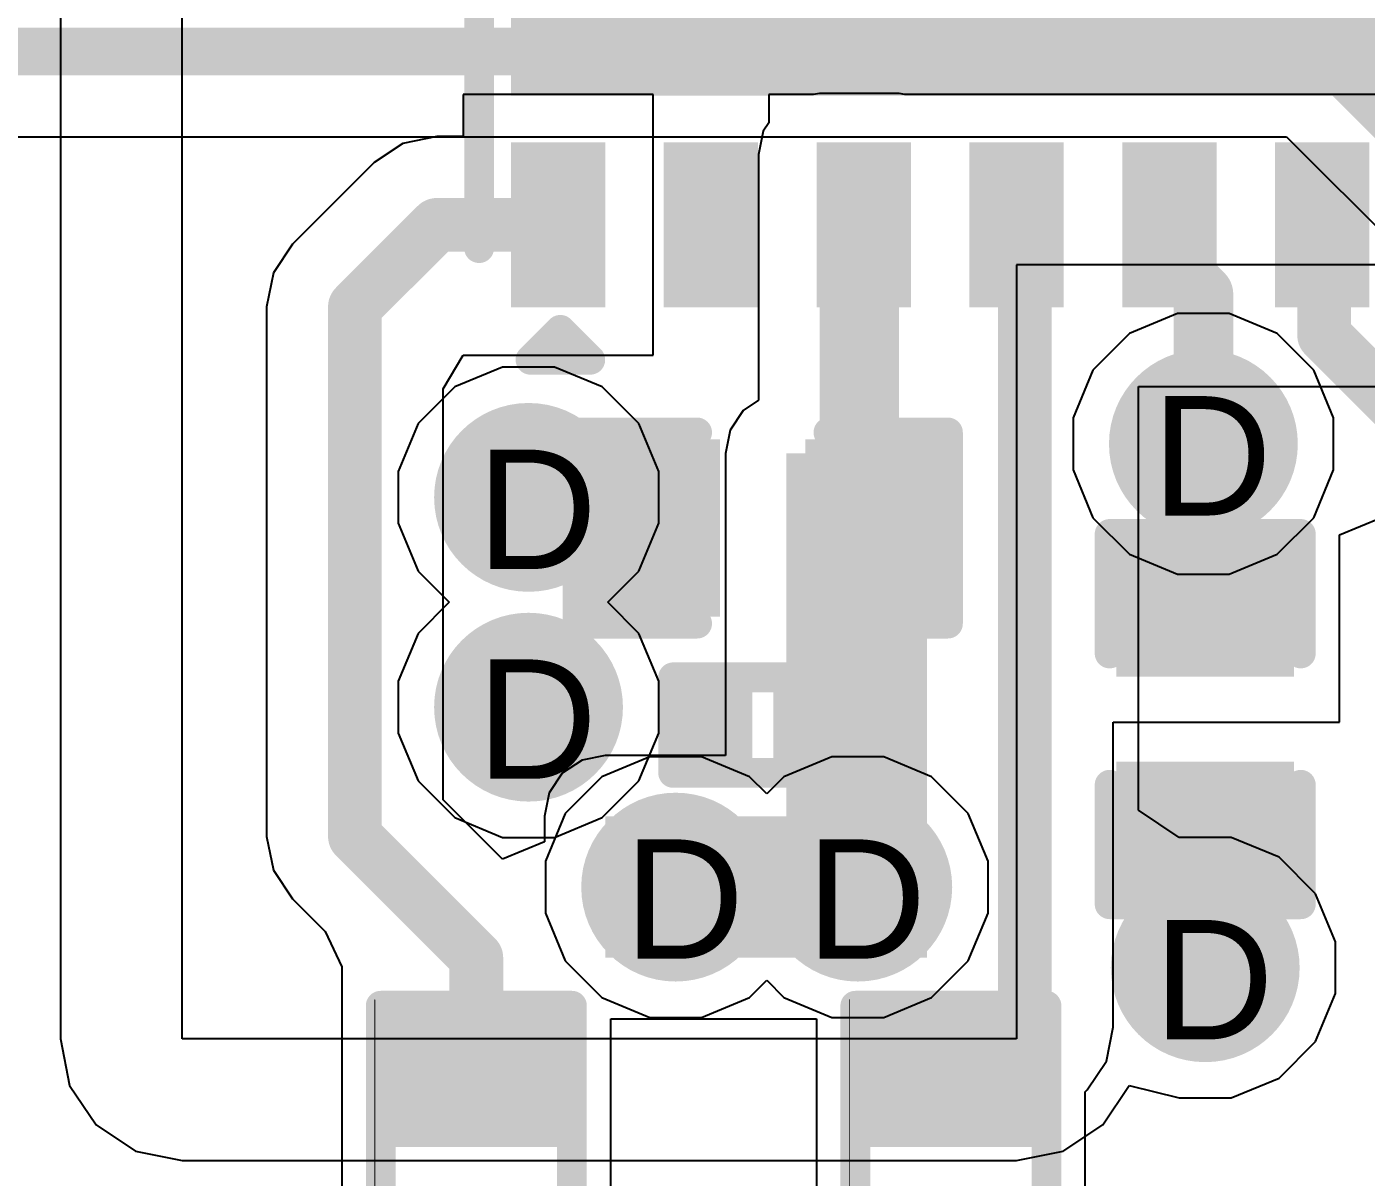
# Model space of a CAD drawing. Header units: inches. Extents: x 0 to 5032, y 0 to 5323.
# Drawn here: x 78.26 to 83.95, y 98.45 to 103.34 of the extents above; entities that cross this region are included whole.
import ezdxf

# ---------------------------------------------------------------- set-up
doc = ezdxf.new("R2010")
doc.units = ezdxf.units.IN
for name, color, linetype in [('Bottom Layer', 5, 'Continuous'), ('Bottom Solder', 6, 'Continuous'), ('Drill Drawing', 1, 'Continuous'), ('Layer 1', 16, 'Continuous'), ('Layer 2', 76, 'Continuous'), ('Top Layer', 1, 'Continuous'), ('Top Overlay', 2, 'Continuous'), ('Top Paste', 8, 'Continuous'), ('Top Solder', 216, 'Continuous'), ('Via Holes', 16, 'Continuous')]:
    doc.layers.add(name, color=color, linetype=linetype)
doc.styles.add('Arial', font='', dxfattribs={"height": 0.2})
doc.styles.get('Arial').set_extended_font_data('Arial')

# ---------------------------------------------------------------- blocks, each defined once
blk = doc.blocks.new('C___0402_141')
at = {"layer": 'Top Layer'}
for points in [[(-0.6985, -0.3175), (-0.6985, 0.3175), (-0.2412999999999999, 0.3175), (-0.2413, -0.3175)], [(0.2412999999999999, -0.3175), (0.2413, 0.3175), (0.6985, 0.3175), (0.6985, -0.3175)]]:
    blk.add_hatch(color=1, dxfattribs=at).paths.add_polyline_path(points)
at = {"layer": 'Top Paste'}
for points in [[(-0.6985, -0.3175), (-0.6985, 0.3175), (-0.2412999999999999, 0.3175), (-0.2413, -0.3175)], [(0.2412999999999999, -0.3175), (0.2413, 0.3175), (0.6985, 0.3175), (0.6985, -0.3175)]]:
    blk.add_hatch(color=8, dxfattribs=at).paths.add_polyline_path(points)
at = {"layer": 'Top Solder'}
for points in [[(-0.7584998799999999, -0.37749988), (-0.7584998799999999, 0.37749988), (-0.18130012, 0.37749988), (-0.18130012, -0.37749988)], [(0.18130012, -0.37749988), (0.18130012, 0.37749988), (0.7584998799999999, 0.37749988), (0.7584998799999999, -0.37749988)]]:
    blk.add_hatch(color=216, dxfattribs=at).paths.add_polyline_path(points)
at = {"layer": 'Top Overlay'}
for points in [[(-0.7874, 0.4064, 0.127, 0.127, 0), (-0.7874, -0.4064, 0.127, 0.127, 0)], [(-0.2794, 0.4064, 0.127, 0.127, 0), (-0.7874, 0.4064, 0.127, 0.127, 0)], [(0.7874, 0.4064, 0.127, 0.127, 0), (0.2794, 0.4064, 0.127, 0.127, 0)], [(0.7874, 0.4064, 0.127, 0.127, 0), (0.7874, -0.4064, 0.127, 0.127, 0)], [(-0.2794, -0.4064, 0.127, 0.127, 0), (-0.7874, -0.4064, 0.127, 0.127, 0)], [(0.7874, -0.4064, 0.127, 0.127, 0), (0.2794, -0.4064, 0.127, 0.127, 0)]]:
    blk.add_lwpolyline(points, format="xyseb", dxfattribs=at)
for points in [[(-0.8191499999999999, 0.4064, 0.0635, 0.0635, 1), (-0.7556499999999999, 0.4064, 0.0635, 0.0635, 1)], [(-0.8191499999999999, 0.4064, 0.0635, 0.0635, 1), (-0.7556499999999999, 0.4064, 0.0635, 0.0635, 1)], [(-0.31115, 0.4064, 0.0635, 0.0635, 1), (-0.24765, 0.4064, 0.0635, 0.0635, 1)], [(0.24765, 0.4064, 0.0635, 0.0635, 1), (0.31115, 0.4064, 0.0635, 0.0635, 1)], [(0.7556499999999999, 0.4064, 0.0635, 0.0635, 1), (0.8191499999999999, 0.4064, 0.0635, 0.0635, 1)], [(0.7556499999999999, 0.4064, 0.0635, 0.0635, 1), (0.8191499999999999, 0.4064, 0.0635, 0.0635, 1)], [(-0.8191499999999999, -0.4064, 0.0635, 0.0635, 1), (-0.7556499999999999, -0.4064, 0.0635, 0.0635, 1)], [(-0.8191499999999999, -0.4064, 0.0635, 0.0635, 1), (-0.7556499999999999, -0.4064, 0.0635, 0.0635, 1)], [(-0.31115, -0.4064, 0.0635, 0.0635, 1), (-0.24765, -0.4064, 0.0635, 0.0635, 1)], [(0.24765, -0.4064, 0.0635, 0.0635, 1), (0.31115, -0.4064, 0.0635, 0.0635, 1)], [(0.7556499999999999, -0.4064, 0.0635, 0.0635, 1), (0.8191499999999999, -0.4064, 0.0635, 0.0635, 1)], [(0.7556499999999999, -0.4064, 0.0635, 0.0635, 1), (0.8191499999999999, -0.4064, 0.0635, 0.0635, 1)]]:
    blk.add_lwpolyline(points, format="xyseb", close=True, dxfattribs=at)
blk = doc.blocks.new('C___0402_144')
at = {"layer": 'Top Layer'}
for points in [[(-0.6985, -0.3175), (-0.6985, 0.3175), (-0.2412999999999999, 0.3175), (-0.2413, -0.3175)], [(0.2412999999999999, -0.3175), (0.2413, 0.3175), (0.6985, 0.3175), (0.6985, -0.3175)]]:
    blk.add_hatch(color=1, dxfattribs=at).paths.add_polyline_path(points)
at = {"layer": 'Top Paste'}
for points in [[(-0.6985, -0.3175), (-0.6985, 0.3175), (-0.2412999999999999, 0.3175), (-0.2413, -0.3175)], [(0.2412999999999999, -0.3175), (0.2413, 0.3175), (0.6985, 0.3175), (0.6985, -0.3175)]]:
    blk.add_hatch(color=8, dxfattribs=at).paths.add_polyline_path(points)
at = {"layer": 'Top Solder'}
for points in [[(-0.7584998799999999, -0.37749988), (-0.7584998799999999, 0.37749988), (-0.18130012, 0.37749988), (-0.18130012, -0.37749988)], [(0.18130012, -0.37749988), (0.18130012, 0.37749988), (0.7584998799999999, 0.37749988), (0.7584998799999999, -0.37749988)]]:
    blk.add_hatch(color=216, dxfattribs=at).paths.add_polyline_path(points)
at = {"layer": 'Top Overlay'}
for points in [[(-0.7874, 0.4064, 0.127, 0.127, 0), (-0.7874, -0.4064, 0.127, 0.127, 0)], [(-0.7874, 0.4064, 0.127, 0.127, 0), (-0.2794, 0.4064, 0.127, 0.127, 0)], [(0.2794, 0.4064, 0.127, 0.127, 0), (0.7874, 0.4064, 0.127, 0.127, 0)], [(0.7874, 0.4064, 0.127, 0.127, 0), (0.7874, -0.4064, 0.127, 0.127, 0)], [(-0.7874, -0.4064, 0.127, 0.127, 0), (-0.2794, -0.4064, 0.127, 0.127, 0)], [(0.2794, -0.4064, 0.127, 0.127, 0), (0.7874, -0.4064, 0.127, 0.127, 0)]]:
    blk.add_lwpolyline(points, format="xyseb", dxfattribs=at)
for points in [[(-0.8191499999999999, 0.4064, 0.0635, 0.0635, 1), (-0.7556499999999999, 0.4064, 0.0635, 0.0635, 1)], [(-0.8191499999999999, 0.4064, 0.0635, 0.0635, 1), (-0.7556499999999999, 0.4064, 0.0635, 0.0635, 1)], [(-0.31115, 0.4064, 0.0635, 0.0635, 1), (-0.24765, 0.4064, 0.0635, 0.0635, 1)], [(0.24765, 0.4064, 0.0635, 0.0635, 1), (0.31115, 0.4064, 0.0635, 0.0635, 1)], [(0.7556499999999999, 0.4064, 0.0635, 0.0635, 1), (0.8191499999999999, 0.4064, 0.0635, 0.0635, 1)], [(0.7556499999999999, 0.4064, 0.0635, 0.0635, 1), (0.8191499999999999, 0.4064, 0.0635, 0.0635, 1)], [(-0.8191499999999999, -0.4064, 0.0635, 0.0635, 1), (-0.7556499999999999, -0.4064, 0.0635, 0.0635, 1)], [(-0.8191499999999999, -0.4064, 0.0635, 0.0635, 1), (-0.7556499999999999, -0.4064, 0.0635, 0.0635, 1)], [(-0.31115, -0.4064, 0.0635, 0.0635, 1), (-0.24765, -0.4064, 0.0635, 0.0635, 1)], [(0.24765, -0.4064, 0.0635, 0.0635, 1), (0.31115, -0.4064, 0.0635, 0.0635, 1)], [(0.7556499999999999, -0.4064, 0.0635, 0.0635, 1), (0.8191499999999999, -0.4064, 0.0635, 0.0635, 1)], [(0.7556499999999999, -0.4064, 0.0635, 0.0635, 1), (0.8191499999999999, -0.4064, 0.0635, 0.0635, 1)]]:
    blk.add_lwpolyline(points, format="xyseb", close=True, dxfattribs=at)
blk = doc.blocks.new('DSN0603_2_147')
at = {"layer": 'Top Layer'}
for points in [[(-0.2999994, 0.11999976), (-0.0999998, 0.11999976), (-0.0999998, -0.11999976), (-0.2999994, -0.11999976)], [(0.0999998, 0.11999976), (0.2999994, 0.11999976), (0.2999994, -0.11999976), (0.0999998, -0.11999976)]]:
    blk.add_hatch(color=1, dxfattribs=at).paths.add_polyline_path(points)
at = {"layer": 'Top Paste'}
for points in [[(-0.2999994, 0.11999976), (-0.0999998, 0.11999976), (-0.0999998, -0.11999976), (-0.2999994, -0.11999976)], [(0.0999998, 0.11999976), (0.2999994, 0.11999976), (0.2999994, -0.11999976), (0.0999998, -0.11999976)]]:
    blk.add_hatch(color=8, dxfattribs=at).paths.add_polyline_path(points)
at = {"layer": 'Top Solder'}
for points in [[(-0.35500056, 0.17500092), (-0.04499863999999999, 0.17500092), (-0.04499863999999999, -0.17500092), (-0.35500056, -0.17500092)], [(0.04499863999999999, 0.17500092), (0.35500056, 0.17500092), (0.35500056, -0.17500092), (0.04499863999999999, -0.17500092)]]:
    blk.add_hatch(color=216, dxfattribs=at).paths.add_polyline_path(points)
at = {"layer": 'Top Overlay'}
for points in [[(0.3809999999999999, 0.2032, 0.127, 0.127, 0), (-0.3809999999999999, 0.2032, 0.127, 0.127, 0)], [(-0.3809999999999999, 0.2032, 0.127, 0.127, 0), (-0.3809999999999999, -0.2032, 0.127, 0.127, 0)], [(0.3809999999999999, 0.2032, 0.127, 0.127, 0), (0.3809999999999999, -0.2032, 0.127, 0.127, 0)], [(0.3809999999999999, -0.2032, 0.127, 0.127, 0), (-0.3809999999999999, -0.2032, 0.127, 0.127, 0)]]:
    blk.add_lwpolyline(points, format="xyseb", dxfattribs=at)
for points in [[(-0.41275, 0.2032, 0.0635, 0.0635, 1), (-0.34925, 0.2032, 0.0635, 0.0635, 1)], [(-0.41275, 0.2032, 0.0635, 0.0635, 1), (-0.34925, 0.2032, 0.0635, 0.0635, 1)], [(0.34925, 0.2032, 0.0635, 0.0635, 1), (0.41275, 0.2032, 0.0635, 0.0635, 1)], [(0.34925, 0.2032, 0.0635, 0.0635, 1), (0.41275, 0.2032, 0.0635, 0.0635, 1)], [(-0.41275, -0.2032, 0.0635, 0.0635, 1), (-0.34925, -0.2032, 0.0635, 0.0635, 1)], [(-0.41275, -0.2032, 0.0635, 0.0635, 1), (-0.34925, -0.2032, 0.0635, 0.0635, 1)], [(0.34925, -0.2032, 0.0635, 0.0635, 1), (0.41275, -0.2032, 0.0635, 0.0635, 1)], [(0.34925, -0.2032, 0.0635, 0.0635, 1), (0.41275, -0.2032, 0.0635, 0.0635, 1)]]:
    blk.add_lwpolyline(points, format="xyseb", close=True, dxfattribs=at)
blk = doc.blocks.new('R___0402_163')
at = {"layer": 'Top Layer'}
for points in [[(-0.6985, -0.3175), (-0.6985, 0.3174999999999999), (-0.2413000000000001, 0.3175), (-0.2412999999999999, -0.3174999999999999)], [(0.2413000000000001, -0.3175), (0.2412999999999999, 0.3174999999999999), (0.6985, 0.3175), (0.6985, -0.3174999999999999)]]:
    blk.add_hatch(color=1, dxfattribs=at).paths.add_polyline_path(points)
at = {"layer": 'Top Paste'}
for points in [[(-0.6985, -0.3175), (-0.6985, 0.3174999999999999), (-0.2413000000000001, 0.3175), (-0.2412999999999999, -0.3174999999999999)], [(0.2413000000000001, -0.3175), (0.2412999999999999, 0.3174999999999999), (0.6985, 0.3175), (0.6985, -0.3174999999999999)]]:
    blk.add_hatch(color=8, dxfattribs=at).paths.add_polyline_path(points)
at = {"layer": 'Top Solder'}
for points in [[(-0.75350116, -0.3725011600000001), (-0.75350116, 0.3725011599999999), (-0.18629884, 0.3725011600000001), (-0.1862988399999999, -0.3725011599999999)], [(0.18629884, -0.3725011600000001), (0.1862988399999999, 0.3725011599999999), (0.75350116, 0.3725011600000001), (0.75350116, -0.3725011599999999)]]:
    blk.add_hatch(color=216, dxfattribs=at).paths.add_polyline_path(points)
at = {"layer": 'Top Overlay'}
for points in [[(0.7874, 0.4064, 0.127, 0.127, 0), (-0.7874, 0.4064, 0.127, 0.127, 0)], [(-0.7874, -0.4064, 0.127, 0.127, 0), (-0.7874, 0.4064, 0.127, 0.127, 0)], [(0.7874, -0.4064, 0.127, 0.127, 0), (0.7874, 0.4064, 0.127, 0.127, 0)], [(0.7874, -0.4064, 0.127, 0.127, 0), (-0.7874, -0.4064, 0.127, 0.127, 0)], [(0.8128, -0.4318, 0.0032258, 0.0032258, 0), (-0.8128, -0.4318, 0.0032258, 0.0032258, 0)]]:
    blk.add_lwpolyline(points, format="xyseb", dxfattribs=at)
for points in [[(-0.8191499999999999, 0.4064, 0.0635, 0.0635, 1), (-0.7556499999999999, 0.4064, 0.0635, 0.0635, 1)], [(-0.8191499999999999, 0.4064, 0.0635, 0.0635, 1), (-0.7556499999999999, 0.4064, 0.0635, 0.0635, 1)], [(0.7556499999999999, 0.4064, 0.0635, 0.0635, 1), (0.8191499999999999, 0.4064, 0.0635, 0.0635, 1)], [(0.7556499999999999, 0.4064, 0.0635, 0.0635, 1), (0.8191499999999999, 0.4064, 0.0635, 0.0635, 1)], [(-0.8191499999999999, -0.4064, 0.0635, 0.0635, 1), (-0.7556499999999999, -0.4064, 0.0635, 0.0635, 1)], [(-0.8191499999999999, -0.4064, 0.0635, 0.0635, 1), (-0.7556499999999999, -0.4064, 0.0635, 0.0635, 1)], [(0.7556499999999999, -0.4064, 0.0635, 0.0635, 1), (0.8191499999999999, -0.4064, 0.0635, 0.0635, 1)], [(0.7556499999999999, -0.4064, 0.0635, 0.0635, 1), (0.8191499999999999, -0.4064, 0.0635, 0.0635, 1)], [(-0.81360518, -0.4318, 0.0016129, 0.0016129, 1), (-0.8119948199999999, -0.4318, 0.0016129, 0.0016129, 1)], [(0.8119948199999999, -0.4318, 0.0016129, 0.0016129, 1), (0.81360518, -0.4318, 0.0016129, 0.0016129, 1)]]:
    blk.add_lwpolyline(points, format="xyseb", close=True, dxfattribs=at)
blk = doc.blocks.new('R___0402_164')
at = {"layer": 'Top Layer'}
for points in [[(-0.6985, -0.3175), (-0.6985, 0.3174999999999999), (-0.2413000000000001, 0.3175), (-0.2412999999999999, -0.3174999999999999)], [(0.2413000000000001, -0.3175), (0.2412999999999999, 0.3174999999999999), (0.6985, 0.3175), (0.6985, -0.3174999999999999)]]:
    blk.add_hatch(color=1, dxfattribs=at).paths.add_polyline_path(points)
at = {"layer": 'Top Paste'}
for points in [[(-0.6985, -0.3175), (-0.6985, 0.3174999999999999), (-0.2413000000000001, 0.3175), (-0.2412999999999999, -0.3174999999999999)], [(0.2413000000000001, -0.3175), (0.2412999999999999, 0.3174999999999999), (0.6985, 0.3175), (0.6985, -0.3174999999999999)]]:
    blk.add_hatch(color=8, dxfattribs=at).paths.add_polyline_path(points)
at = {"layer": 'Top Solder'}
for points in [[(-0.75350116, -0.3725011600000001), (-0.75350116, 0.3725011599999999), (-0.18629884, 0.3725011600000001), (-0.1862988399999999, -0.3725011599999999)], [(0.18629884, -0.3725011600000001), (0.1862988399999999, 0.3725011599999999), (0.75350116, 0.3725011600000001), (0.75350116, -0.3725011599999999)]]:
    blk.add_hatch(color=216, dxfattribs=at).paths.add_polyline_path(points)
at = {"layer": 'Top Overlay'}
for points in [[(0.7874, 0.4064, 0.127, 0.127, 0), (-0.7874, 0.4064, 0.127, 0.127, 0)], [(-0.7874, -0.4064, 0.127, 0.127, 0), (-0.7874, 0.4064, 0.127, 0.127, 0)], [(0.7874, -0.4064, 0.127, 0.127, 0), (0.7874, 0.4064, 0.127, 0.127, 0)], [(0.7874, -0.4064, 0.127, 0.127, 0), (-0.7874, -0.4064, 0.127, 0.127, 0)], [(0.8128, -0.4318, 0.0032258, 0.0032258, 0), (-0.8128, -0.4318, 0.0032258, 0.0032258, 0)]]:
    blk.add_lwpolyline(points, format="xyseb", dxfattribs=at)
for points in [[(-0.8191499999999999, 0.4064, 0.0635, 0.0635, 1), (-0.7556499999999999, 0.4064, 0.0635, 0.0635, 1)], [(-0.8191499999999999, 0.4064, 0.0635, 0.0635, 1), (-0.7556499999999999, 0.4064, 0.0635, 0.0635, 1)], [(0.7556499999999999, 0.4064, 0.0635, 0.0635, 1), (0.8191499999999999, 0.4064, 0.0635, 0.0635, 1)], [(0.7556499999999999, 0.4064, 0.0635, 0.0635, 1), (0.8191499999999999, 0.4064, 0.0635, 0.0635, 1)], [(-0.8191499999999999, -0.4064, 0.0635, 0.0635, 1), (-0.7556499999999999, -0.4064, 0.0635, 0.0635, 1)], [(-0.8191499999999999, -0.4064, 0.0635, 0.0635, 1), (-0.7556499999999999, -0.4064, 0.0635, 0.0635, 1)], [(0.7556499999999999, -0.4064, 0.0635, 0.0635, 1), (0.8191499999999999, -0.4064, 0.0635, 0.0635, 1)], [(0.7556499999999999, -0.4064, 0.0635, 0.0635, 1), (0.8191499999999999, -0.4064, 0.0635, 0.0635, 1)], [(-0.81360518, -0.4318, 0.0016129, 0.0016129, 1), (-0.8119948199999999, -0.4318, 0.0016129, 0.0016129, 1)], [(0.8119948199999999, -0.4318, 0.0016129, 0.0016129, 1), (0.81360518, -0.4318, 0.0016129, 0.0016129, 1)]]:
    blk.add_lwpolyline(points, format="xyseb", close=True, dxfattribs=at)
blk = doc.blocks.new('VSON_14_3_4_5__174')
at = {"layer": 'Top Layer'}
for points in [[(-1.10000034, 2.1000085), (-1.10000034, 1.8000091), (-1.69999914, 1.8000091), (-1.69999914, 2.1000085)], [(0.7999983999999999, 2.0999958), (0.7999984, -2.0999958), (-0.7999983999999999, -2.0999958), (-0.7999984, 2.0999958)], [(1.69999914, 2.1000085), (1.69999914, 1.8000091), (1.10000034, 1.8000091), (1.10000034, 2.1000085)], [(-1.10000034, 1.4499971), (-1.10000034, 1.1499977), (-1.69999914, 1.1499977), (-1.69999914, 1.4499971)], [(1.69999914, 1.4499971), (1.69999914, 1.1499977), (1.10000034, 1.1499977), (1.10000034, 1.4499971)], [(-1.10000034, 0.8000110999999999), (-1.10000034, 0.5000117000000001), (-1.69999914, 0.5000117000000001), (-1.69999914, 0.8000110999999999)], [(1.69999914, 0.8000110999999999), (1.69999914, 0.5000117000000001), (1.10000034, 0.5000117000000001), (1.10000034, 0.8000110999999999)], [(-1.10000034, 0.1499997), (-1.10000034, -0.1499997), (-1.69999914, -0.1499997), (-1.69999914, 0.1499997)], [(1.69999914, 0.1499997), (1.69999914, -0.1499997), (1.10000034, -0.1499997), (1.10000034, 0.1499997)], [(-1.10000034, -0.5000117000000001), (-1.10000034, -0.8000110999999999), (-1.69999914, -0.8000110999999999), (-1.69999914, -0.5000117000000001)], [(1.69999914, -0.5000117000000001), (1.69999914, -0.8000110999999999), (1.10000034, -0.8000110999999999), (1.10000034, -0.5000117000000001)], [(-1.10000034, -1.1499977), (-1.10000034, -1.4499971), (-1.69999914, -1.4499971), (-1.69999914, -1.1499977)], [(1.69999914, -1.1499977), (1.69999914, -1.4499971), (1.10000034, -1.4499971), (1.10000034, -1.1499977)], [(-1.10000034, -1.8000091), (-1.10000034, -2.1000085), (-1.69999914, -2.1000085), (-1.69999914, -1.8000091)], [(1.69999914, -1.8000091), (1.69999914, -2.1000085), (1.10000034, -2.1000085), (1.10000034, -1.8000091)]]:
    blk.add_hatch(color=1, dxfattribs=at).paths.add_polyline_path(points)
at = {"layer": 'Top Solder'}
for points in [[(-1.04920034, 2.1508085), (-1.04920034, 1.7492091), (-1.75079914, 1.7492091), (-1.75079914, 2.1508085)], [(0.8507983999999997, 2.1507958), (0.8507984000000001, -2.1507958), (-0.8507983999999997, -2.1507958), (-0.8507984000000001, 2.1507958)], [(1.75079914, 2.1508085), (1.75079914, 1.7492091), (1.04920034, 1.7492091), (1.04920034, 2.1508085)], [(-1.04920034, 1.5007971), (-1.04920034, 1.0991977), (-1.75079914, 1.0991977), (-1.75079914, 1.5007971)], [(1.75079914, 1.5007971), (1.75079914, 1.0991977), (1.04920034, 1.0991977), (1.04920034, 1.5007971)], [(-1.04920034, 0.8508110999999999), (-1.04920034, 0.4492117), (-1.75079914, 0.4492117), (-1.75079914, 0.8508110999999999)], [(1.75079914, 0.8508110999999999), (1.75079914, 0.4492117), (1.04920034, 0.4492117), (1.04920034, 0.8508110999999999)], [(-1.04920034, 0.2007997), (-1.04920034, -0.2007997), (-1.75079914, -0.2007997), (-1.75079914, 0.2007997)], [(1.75079914, 0.2007997), (1.75079914, -0.2007997), (1.04920034, -0.2007997), (1.04920034, 0.2007997)], [(-1.04920034, -0.4492117), (-1.04920034, -0.8508110999999999), (-1.75079914, -0.8508110999999999), (-1.75079914, -0.4492117)], [(1.75079914, -0.4492117), (1.75079914, -0.8508110999999999), (1.04920034, -0.8508110999999999), (1.04920034, -0.4492117)], [(-1.04920034, -1.0991977), (-1.04920034, -1.5007971), (-1.75079914, -1.5007971), (-1.75079914, -1.0991977)], [(1.75079914, -1.0991977), (1.75079914, -1.5007971), (1.04920034, -1.5007971), (1.04920034, -1.0991977)], [(-1.04920034, -1.7492091), (-1.04920034, -2.1508085), (-1.75079914, -2.1508085), (-1.75079914, -1.7492091)], [(1.75079914, -1.7492091), (1.75079914, -2.1508085), (1.04920034, -2.1508085), (1.04920034, -1.7492091)]]:
    blk.add_hatch(color=216, dxfattribs=at).paths.add_polyline_path(points)
at = {"layer": 'Top Overlay'}
for points in [[(-1.4986, 2.286, 0.127, 0.127, 0), (1.4732, 2.286, 0.127, 0.127, 0)], [(-1.97355968, 2.06727552, 0.127, 0.127, 0), (-1.97355968, 1.81327552, 0.127, 0.127, 0)], [(-1.97355968, 2.06727552, 0.127, 0.127, 0), (-1.84655968, 1.94027552, 0.127, 0.127, 0)], [(-1.84655968, 1.94027552, 0.127, 0.127, 0), (-1.97355968, 1.81327552, 0.127, 0.127, 0)], [(-1.4986, -2.286, 0.127, 0.127, 0), (1.4732, -2.286, 0.127, 0.127, 0)]]:
    blk.add_lwpolyline(points, format="xyseb", dxfattribs=at)
for points in [[(-1.53035, 2.286, 0.0635, 0.0635, 1), (-1.46685, 2.286, 0.0635, 0.0635, 1)], [(1.44145, 2.286, 0.0635, 0.0635, 1), (1.50495, 2.286, 0.0635, 0.0635, 1)], [(-2.00530968, 2.06727552, 0.0635, 0.0635, 1), (-1.94180968, 2.06727552, 0.0635, 0.0635, 1)], [(-2.00530968, 2.06727552, 0.0635, 0.0635, 1), (-1.94180968, 2.06727552, 0.0635, 0.0635, 1)], [(-1.87830968, 1.94027552, 0.0635, 0.0635, 1), (-1.81480968, 1.94027552, 0.0635, 0.0635, 1)], [(-1.87830968, 1.94027552, 0.0635, 0.0635, 1), (-1.81480968, 1.94027552, 0.0635, 0.0635, 1)], [(-2.00530968, 1.81327552, 0.0635, 0.0635, 1), (-1.94180968, 1.81327552, 0.0635, 0.0635, 1)], [(-2.00530968, 1.81327552, 0.0635, 0.0635, 1), (-1.94180968, 1.81327552, 0.0635, 0.0635, 1)], [(-1.53035, -2.286, 0.0635, 0.0635, 1), (-1.46685, -2.286, 0.0635, 0.0635, 1)], [(1.44145, -2.286, 0.0635, 0.0635, 1), (1.50495, -2.286, 0.0635, 0.0635, 1)]]:
    blk.add_lwpolyline(points, format="xyseb", close=True, dxfattribs=at)

msp = doc.modelspace()

# ---------------------------------------------------------------- hatches: boundary and pattern name
at = {"layer": 'Bottom Layer'}
h = msp.add_hatch(color=5, dxfattribs=at)
edge = h.paths.add_edge_path()
edge.add_arc((83.2615302, 101.5678817), 0.2999994, 0, 360)
h = msp.add_hatch(color=5, dxfattribs=at)
edge = h.paths.add_edge_path()
edge.add_arc((80.39115748, 101.34037898), 0.2999994, 0, 360)
h = msp.add_hatch(color=5, dxfattribs=at)
edge = h.paths.add_edge_path()
edge.add_arc((80.39115748, 100.4479957), 0.2999994, 0, 360)
h = msp.add_hatch(color=5, dxfattribs=at)
edge = h.paths.add_edge_path()
edge.add_arc((81.0168941, 99.6825921), 0.2999994, 0, 360)
h = msp.add_hatch(color=5, dxfattribs=at)
edge = h.paths.add_edge_path()
edge.add_arc((81.79147979999999, 99.6825921), 0.2999994, 0, 360)
h = msp.add_hatch(color=5, dxfattribs=at)
edge = h.paths.add_edge_path()
edge.add_arc((83.2693026, 99.3396921), 0.2999994, 0, 360)
at = {"layer": 'Bottom Solder'}
h = msp.add_hatch(color=6, dxfattribs=at)
edge = h.paths.add_edge_path()
edge.add_arc((83.2615302, 101.5678817), 0.4015993999999999, 0, 360)
h = msp.add_hatch(color=6, dxfattribs=at)
edge = h.paths.add_edge_path()
edge.add_arc((80.39115748, 101.34037898), 0.4015993999999999, 0, 360)
h = msp.add_hatch(color=6, dxfattribs=at)
edge = h.paths.add_edge_path()
edge.add_arc((80.39115748, 100.4479957), 0.4015993999999999, 0, 360)
h = msp.add_hatch(color=6, dxfattribs=at)
edge = h.paths.add_edge_path()
edge.add_arc((81.0168941, 99.6825921), 0.4015993999999999, 0, 360)
h = msp.add_hatch(color=6, dxfattribs=at)
edge = h.paths.add_edge_path()
edge.add_arc((81.79147979999999, 99.6825921), 0.4015993999999999, 0, 360)
h = msp.add_hatch(color=6, dxfattribs=at)
edge = h.paths.add_edge_path()
edge.add_arc((83.2693026, 99.3396921), 0.4015993999999999, 0, 360)
at = {"layer": 'Layer 1'}
h = msp.add_hatch(color=16, dxfattribs=at)
edge = h.paths.add_edge_path()
edge.add_arc((83.2615302, 101.5678817), 0.2999994, 0, 360)
h = msp.add_hatch(color=16, dxfattribs=at)
edge = h.paths.add_edge_path()
edge.add_arc((80.39115748, 101.34037898), 0.2999994, 0, 360)
h = msp.add_hatch(color=16, dxfattribs=at)
edge = h.paths.add_edge_path()
edge.add_arc((80.39115748, 100.4479957), 0.2999994, 0, 360)
h = msp.add_hatch(color=16, dxfattribs=at)
edge = h.paths.add_edge_path()
edge.add_arc((81.0168941, 99.6825921), 0.2999994, 0, 360)
h = msp.add_hatch(color=16, dxfattribs=at)
edge = h.paths.add_edge_path()
edge.add_arc((81.79147979999999, 99.6825921), 0.2999994, 0, 360)
h = msp.add_hatch(color=16, dxfattribs=at)
edge = h.paths.add_edge_path()
edge.add_arc((83.2693026, 99.3396921), 0.2999994, 0, 360)
at = {"layer": 'Layer 2'}
h = msp.add_hatch(color=76, dxfattribs=at)
edge = h.paths.add_edge_path()
edge.add_arc((83.2615302, 101.5678817), 0.2999994, 0, 360)
h = msp.add_hatch(color=76, dxfattribs=at)
edge = h.paths.add_edge_path()
edge.add_arc((80.39115748, 101.34037898), 0.2999994, 0, 360)
h = msp.add_hatch(color=76, dxfattribs=at)
edge = h.paths.add_edge_path()
edge.add_arc((80.39115748, 100.4479957), 0.2999994, 0, 360)
h = msp.add_hatch(color=76, dxfattribs=at)
edge = h.paths.add_edge_path()
edge.add_arc((81.0168941, 99.6825921), 0.2999994, 0, 360)
h = msp.add_hatch(color=76, dxfattribs=at)
edge = h.paths.add_edge_path()
edge.add_arc((81.79147979999999, 99.6825921), 0.2999994, 0, 360)
h = msp.add_hatch(color=76, dxfattribs=at)
edge = h.paths.add_edge_path()
edge.add_arc((83.2693026, 99.3396921), 0.2999994, 0, 360)
at = {"layer": 'Top Layer'}
for points in [[(81.6287801, 100.8924957), (81.96687949999999, 100.8924957), (81.96687949999999, 102.79939562), (81.6287801, 102.79939562)], [(81.4874799, 99.38186626), (82.0859801, 99.38186626), (82.0859801, 101.5274957), (81.4874799, 101.5274957)], [(80.71779132, 99.38186626), (82.08597756, 99.38186626), (82.08597756, 99.98390722), (80.71779132, 99.98390722)]]:
    msp.add_hatch(color=1, dxfattribs=at).paths.add_polyline_path(points)
h = msp.add_hatch(color=1, dxfattribs=at)
edge = h.paths.add_edge_path()
edge.add_arc((83.2615302, 101.5678817), 0.2999994, 0, 360)
h = msp.add_hatch(color=1, dxfattribs=at)
edge = h.paths.add_edge_path()
edge.add_arc((80.39115748, 101.34037898), 0.2999994, 0, 360)
h = msp.add_hatch(color=1, dxfattribs=at)
edge = h.paths.add_edge_path()
edge.add_arc((80.39115748, 100.4479957), 0.2999994, 0, 360)
h = msp.add_hatch(color=1, dxfattribs=at)
edge = h.paths.add_edge_path()
edge.add_arc((81.0168941, 99.6825921), 0.2999994, 0, 360)
h = msp.add_hatch(color=1, dxfattribs=at)
edge = h.paths.add_edge_path()
edge.add_arc((81.79147979999999, 99.6825921), 0.2999994, 0, 360)
h = msp.add_hatch(color=1, dxfattribs=at)
edge = h.paths.add_edge_path()
edge.add_arc((83.2693026, 99.3396921), 0.2999994, 0, 360)
at = {"layer": 'Top Solder'}
h = msp.add_hatch(color=216, dxfattribs=at)
edge = h.paths.add_edge_path()
edge.add_arc((83.2615302, 101.5678817), 0.4015993999999999, 0, 360)
h = msp.add_hatch(color=216, dxfattribs=at)
edge = h.paths.add_edge_path()
edge.add_arc((80.39115748, 101.34037898), 0.4015993999999999, 0, 360)
h = msp.add_hatch(color=216, dxfattribs=at)
edge = h.paths.add_edge_path()
edge.add_arc((80.39115748, 100.4479957), 0.4015993999999999, 0, 360)
h = msp.add_hatch(color=216, dxfattribs=at)
edge = h.paths.add_edge_path()
edge.add_arc((81.0168941, 99.6825921), 0.4015993999999999, 0, 360)
h = msp.add_hatch(color=216, dxfattribs=at)
edge = h.paths.add_edge_path()
edge.add_arc((81.79147979999999, 99.6825921), 0.4015993999999999, 0, 360)
h = msp.add_hatch(color=216, dxfattribs=at)
edge = h.paths.add_edge_path()
edge.add_arc((83.2693026, 99.3396921), 0.4015993999999999, 0, 360)
at = {"layer": 'Via Holes'}
h = msp.add_hatch(color=7, dxfattribs=at)
edge = h.paths.add_edge_path()
edge.add_arc((83.2615302, 101.5678817), 0.1499997, 0, 360)
h = msp.add_hatch(color=7, dxfattribs=at)
edge = h.paths.add_edge_path()
edge.add_arc((80.39115748, 101.34037898), 0.1499997, 0, 360)
h = msp.add_hatch(color=7, dxfattribs=at)
edge = h.paths.add_edge_path()
edge.add_arc((80.39115748, 100.4479957), 0.1499997, 0, 360)
h = msp.add_hatch(color=7, dxfattribs=at)
edge = h.paths.add_edge_path()
edge.add_arc((81.0168941, 99.6825921), 0.1499997, 0, 360)
h = msp.add_hatch(color=7, dxfattribs=at)
edge = h.paths.add_edge_path()
edge.add_arc((81.79147979999999, 99.6825921), 0.1499997, 0, 360)
h = msp.add_hatch(color=7, dxfattribs=at)
edge = h.paths.add_edge_path()
edge.add_arc((83.2693026, 99.3396921), 0.1499997, 0, 360)

# ---------------------------------------------------------------- linework, layer by layer
at = {"layer": 'Bottom Layer'}
for p, q in [((69.34037694, 102.87465582), (83.61561382, 102.87465582)), ((83.61561382, 102.87465582), (84.34645817999998, 102.143814)), ((83.15133229999999, 102.1218811), (82.94771573999999, 102.0375404)), ((83.3717281, 102.1218811), (83.15133229999999, 102.1218811)), ((83.57534466, 102.0375404), (83.3717281, 102.1218811)), ((82.94771573999999, 102.0375404), (82.7918715, 101.88169616)), ((83.73118889999999, 101.88169616), (83.57534466, 102.0375404)), ((82.7918715, 101.88169616), (82.7075308, 101.6780796)), ((83.81552959999999, 101.6780796), (83.73118889999999, 101.88169616)), ((82.7075308, 101.6780796), (82.7075308, 101.4576838)), ((83.81552959999999, 101.4576838), (83.81552959999999, 101.6780796)), ((82.7075308, 101.4576838), (82.7918715, 101.25406724)), ((83.73118889999999, 101.25406724), (83.81552959999999, 101.4576838)), ((82.7918715, 101.25406724), (82.94771573999999, 101.098223)), ((83.57534466, 101.098223), (83.73118889999999, 101.25406724)), ((82.94771573999999, 101.098223), (83.15133229999999, 101.0138823)), ((83.3717281, 101.0138823), (83.57534466, 101.098223)), ((83.15133229999999, 101.0138823), (83.3717281, 101.0138823)), ((80.9066962, 100.2365915), (80.70307964, 100.1522508)), ((81.12709199999999, 100.2365915), (80.9066962, 100.2365915)), ((81.33070855999999, 100.1522508), (81.12709199999999, 100.2365915)), ((81.6812819, 100.2365915), (81.47766534, 100.1522508)), ((81.9016777, 100.2365915), (81.6812819, 100.2365915)), ((82.10529426, 100.1522508), (81.9016777, 100.2365915)), ((80.70307964, 100.1522508), (80.54723539999999, 99.99640656)), ((81.40418568, 100.07877368), (81.33070855999999, 100.1522508)), ((81.47766534, 100.1522508), (81.40418568, 100.07877368)), ((82.2611385, 99.99640656), (82.10529426, 100.1522508)), ((80.54723539999999, 99.99640656), (80.46289469999999, 99.79279)), ((82.34547919999999, 99.79279), (82.2611385, 99.99640656)), ((80.46289469999999, 99.79279), (80.46289469999999, 99.57239419999999)), ((82.34547919999999, 99.57239419999999), (82.34547919999999, 99.79279)), ((80.46289469999999, 99.57239419999999), (80.54723539999999, 99.36877763999999)), ((82.2611385, 99.36877763999999), (82.34547919999999, 99.57239419999999)), ((80.54723539999999, 99.36877763999999), (80.70307964, 99.2129334)), ((82.10529426, 99.2129334), (82.2611385, 99.36877763999999)), ((81.33070855999999, 99.2129334), (81.40418568, 99.28641052)), ((81.40418568, 99.28641052), (81.47766534, 99.2129334)), ((80.70307964, 99.2129334), (80.9066962, 99.1285927)), ((81.12709199999999, 99.1285927), (81.33070855999999, 99.2129334)), ((81.47766534, 99.2129334), (81.6812819, 99.1285927)), ((81.9016777, 99.1285927), (82.10529426, 99.2129334)), ((80.9066962, 99.1285927), (81.12709199999999, 99.1285927)), ((81.6812819, 99.1285927), (81.9016777, 99.1285927))]:
    msp.add_line(p, q, dxfattribs=at)
for points in [[(63.63237463999999, 103.23722304, 0.2032, 0.2032, 0), (83.7657964, 103.23722304, 0.2032, 0.2032, 0)], [(83.7657964, 103.23722304, 0.2032, 0.2032, 0), (84.7090254, 102.29399404, 0.2032, 0.2032, 0)]]:
    msp.add_lwpolyline(points, format="xyseb", dxfattribs=at)
msp.add_lwpolyline([(83.7149964, 103.23722304, 0.1016, 0.1016, 1), (83.8165964, 103.23722304, 0.1016, 0.1016, 1)], format="xyseb", close=True, dxfattribs=at)
msp.add_lwpolyline([(83.7149964, 103.23722304, 0.1016, 0.1016, 1), (83.8165964, 103.23722304, 0.1016, 0.1016, 1)], format="xyseb", close=True, dxfattribs=at)
at = {"layer": 'Layer 1'}
for p, q in [((83.15133229999999, 102.1218811), (82.94771573999999, 102.0375404)), ((83.3717281, 102.1218811), (83.15133229999999, 102.1218811)), ((83.57534466, 102.0375404), (83.3717281, 102.1218811)), ((82.94771573999999, 102.0375404), (82.7918715, 101.88169616)), ((83.73118889999999, 101.88169616), (83.57534466, 102.0375404)), ((82.7918715, 101.88169616), (82.7075308, 101.6780796)), ((83.81552959999999, 101.6780796), (83.73118889999999, 101.88169616)), ((82.7075308, 101.6780796), (82.7075308, 101.4576838)), ((83.81552959999999, 101.4576838), (83.81552959999999, 101.6780796)), ((82.7075308, 101.4576838), (82.7918715, 101.25406724)), ((83.73118889999999, 101.25406724), (83.81552959999999, 101.4576838)), ((82.7918715, 101.25406724), (82.94771573999999, 101.098223)), ((83.57534466, 101.098223), (83.73118889999999, 101.25406724)), ((82.94771573999999, 101.098223), (83.15133229999999, 101.0138823)), ((83.3717281, 101.0138823), (83.57534466, 101.098223)), ((83.15133229999999, 101.0138823), (83.3717281, 101.0138823)), ((80.9066962, 100.2365915), (80.70307964, 100.1522508)), ((81.12709199999999, 100.2365915), (80.9066962, 100.2365915)), ((81.33070855999999, 100.1522508), (81.12709199999999, 100.2365915)), ((81.6812819, 100.2365915), (81.47766534, 100.1522508)), ((81.9016777, 100.2365915), (81.6812819, 100.2365915)), ((82.10529426, 100.1522508), (81.9016777, 100.2365915)), ((80.70307964, 100.1522508), (80.54723539999999, 99.99640656)), ((81.40418568, 100.07877368), (81.33070855999999, 100.1522508)), ((81.47766534, 100.1522508), (81.40418568, 100.07877368)), ((82.2611385, 99.99640656), (82.10529426, 100.1522508)), ((80.54723539999999, 99.99640656), (80.46289469999999, 99.79279)), ((82.34547919999999, 99.79279), (82.2611385, 99.99640656)), ((80.46289469999999, 99.79279), (80.46289469999999, 99.57239419999999)), ((82.34547919999999, 99.57239419999999), (82.34547919999999, 99.79279)), ((80.46289469999999, 99.57239419999999), (80.54723539999999, 99.36877763999999)), ((82.2611385, 99.36877763999999), (82.34547919999999, 99.57239419999999)), ((80.54723539999999, 99.36877763999999), (80.70307964, 99.2129334)), ((82.10529426, 99.2129334), (82.2611385, 99.36877763999999)), ((81.33070855999999, 99.2129334), (81.40418568, 99.28641052)), ((81.40418568, 99.28641052), (81.47766534, 99.2129334)), ((80.70307964, 99.2129334), (80.9066962, 99.1285927)), ((81.12709199999999, 99.1285927), (81.33070855999999, 99.2129334)), ((81.47766534, 99.2129334), (81.6812819, 99.1285927)), ((81.9016777, 99.1285927), (82.10529426, 99.2129334)), ((80.9066962, 99.1285927), (81.12709199999999, 99.1285927)), ((81.6812819, 99.1285927), (81.9016777, 99.1285927))]:
    msp.add_line(p, q, dxfattribs=at)
at = {"layer": 'Layer 2'}
for p, q in [((78.39987367999998, 107.64779588), (78.39987367999998, 99.03742448)), ((78.9178254, 99.03742448), (78.9178254, 107.64779588)), ((85.74781936, 102.32973692), (82.46689119999999, 102.32973692)), ((82.46689119999999, 102.32973692), (82.46689119999999, 99.03742448)), ((80.28095957999999, 101.89437838), (80.07734302, 101.81003768)), ((80.50135537999999, 101.89437838), (80.28095957999999, 101.89437838)), ((80.70497194, 101.81003768), (80.50135537999999, 101.89437838)), ((80.07734302, 101.81003768), (79.92149878, 101.65419344)), ((80.86081618, 101.65419344), (80.70497194, 101.81003768)), ((82.98484292, 100.01013018), (82.98484292, 101.8117852)), ((82.98484292, 101.8117852), (84.3898363, 101.8117852)), ((79.92149878, 101.65419344), (79.83715808, 101.45057688)), ((80.94515688, 101.45057688), (80.86081618, 101.65419344)), ((79.83715808, 101.45057688), (79.83715808, 101.23018108)), ((80.94515688, 101.23018108), (80.94515688, 101.45057688)), ((79.83715808, 101.23018108), (79.92149878, 101.02656452)), ((80.86081618, 101.02656452), (80.94515688, 101.23018108)), ((79.92149878, 101.02656452), (80.05387596, 100.89418734)), ((80.728439, 100.89418734), (80.86081618, 101.02656452)), ((80.05387596, 100.89418734), (79.92149878, 100.76181016)), ((80.86081618, 100.76181016), (80.728439, 100.89418734)), ((79.92149878, 100.76181016), (79.83715808, 100.5581936)), ((80.94515688, 100.5581936), (80.86081618, 100.76181016)), ((79.83715808, 100.5581936), (79.83715808, 100.3377978)), ((80.94515688, 100.3377978), (80.94515688, 100.5581936)), ((79.83715808, 100.3377978), (79.92149878, 100.13418124)), ((80.86081618, 100.13418124), (80.94515688, 100.3377978)), ((79.92149878, 100.13418124), (80.07734302, 99.978337)), ((80.70497194, 99.978337), (80.86081618, 100.13418124)), ((83.15910723999998, 99.89369149999999), (82.98484292, 100.01013018)), ((80.07734302, 99.978337), (80.28095957999999, 99.89399629999998)), ((80.50135537999999, 99.89399629999998), (80.70497194, 99.978337)), ((80.28095957999999, 99.89399629999998), (80.50135537999999, 99.89399629999998)), ((83.37950049999999, 99.89369149999999), (83.15910723999998, 99.89369149999999)), ((83.58311705999999, 99.80935079999999), (83.37950049999999, 99.89369149999999)), ((83.7389613, 99.65350656), (83.58311705999999, 99.80935079999999)), ((83.82330199999998, 99.44989), (83.7389613, 99.65350656)), ((83.82330199999998, 99.22949419999999), (83.82330199999998, 99.44989)), ((83.7389613, 99.02587763999999), (83.82330199999998, 99.22949419999999)), ((78.39987367999998, 99.03742448), (78.43929956, 98.83921304)), ((82.46689119999999, 99.03742448), (78.9178254, 99.03742448)), ((83.58311705999999, 98.8700334), (83.7389613, 99.02587763999999)), ((83.37950049999999, 98.78569269999998), (83.58311705999999, 98.8700334)), ((78.43929956, 98.83921304), (78.55157772, 98.67117679999998)), ((82.83313887999999, 98.67117679999998), (82.94541957999999, 98.8392105)), ((82.94541957999999, 98.8392105), (83.15910723999998, 98.78569269999998)), ((83.15910723999998, 98.78569269999998), (83.37950049999999, 98.78569269999998)), ((78.55157772, 98.67117679999998), (78.71961395999999, 98.55889864)), ((82.66510264, 98.55889864), (82.83313887999999, 98.67117679999998)), ((78.71961395999999, 98.55889864), (78.9178254, 98.51947276)), ((82.46689119999999, 98.51947276), (82.66510264, 98.55889864)), ((78.9178254, 98.51947276), (82.46689119999999, 98.51947276))]:
    msp.add_line(p, q, dxfattribs=at)
at = {"layer": 'Top Layer'}
for p, q in [((81.6287801, 103.05837148), (81.60376364, 103.05339562)), ((81.96687949999999, 103.05837148), (81.6287801, 103.05837148)), ((81.99189596000001, 103.05339562), (81.96687949999999, 103.05837148)), ((80.9208821, 103.05339562), (80.11288269999999, 103.05339562)), ((80.11288269999999, 103.05339562), (80.11288269999999, 102.87491236)), ((80.9208821, 101.94539682), (80.9208821, 103.05339562)), ((81.60376364, 103.05339562), (81.4128801, 103.05339562)), ((81.4128801, 103.05339562), (81.4128801, 102.93346698)), ((84.82089969999998, 103.05339562), (81.99189596000001, 103.05339562)), ((81.38951718, 102.89850134), (81.36980424, 102.79939562)), ((81.4128801, 102.93346698), (81.38951718, 102.89850134)), ((79.85712247999999, 102.8463272), (79.73529646, 102.76492782)), ((80.00082551999999, 102.87491236), (79.85712247999999, 102.8463272)), ((80.11288269999999, 102.87491236), (80.00082551999999, 102.87491236)), ((81.36980424, 102.79939562), (81.36980424, 101.75435072)), ((79.73529646, 102.76492782), (79.38727073999999, 102.41689956)), ((79.38727073999999, 102.41689956), (79.30586882, 102.29507354)), ((79.30586882, 102.29507354), (79.27728366, 102.1513705)), ((79.27728366, 102.1513705), (79.27728366, 99.89821015999999)), ((80.02831594, 101.80262342), (80.11288524, 101.94539682)), ((80.11288524, 101.94539682), (80.9208821, 101.94539682)), ((80.02831594, 100.05375214), (80.02831594, 101.80262342)), ((81.36980424, 101.75435072), (81.30435605999999, 101.71061954)), ((81.30435605999999, 101.71061954), (81.24821698, 101.62660142)), ((81.24821698, 101.62660142), (81.22850403999999, 101.5274957)), ((81.22850403999999, 101.5274957), (81.22850403999999, 100.24288308)), ((83.8408026, 101.181789), (84.0186026, 101.25543884)), ((83.8408026, 100.3844957), (83.8408026, 101.181789)), ((82.87772858, 99.08622804), (82.87772858, 100.3844957)), ((82.87772858, 100.3844957), (83.8408026, 100.3844957)), ((80.61868559999999, 100.22317014), (80.53466748, 100.16703106)), ((80.71779132, 100.24288308), (80.61868559999999, 100.22317014)), ((81.22850403999999, 100.24288308), (80.71779132, 100.24288308)), ((80.53466748, 100.16703106), (80.47852839999999, 100.08301294)), ((80.28101545999999, 99.80105262), (80.02831594, 100.05375214)), ((80.47852839999999, 100.08301294), (80.45881546, 99.98390722)), ((80.45881546, 99.98390722), (80.45881546, 99.87470246)), ((79.27728366, 99.89821015999999), (79.30586882, 99.75450711999999)), ((80.45881546, 99.87470246), (80.28101545999999, 99.80105262)), ((79.30586882, 99.75450711999999), (79.38727073999999, 99.6326811)), ((79.38727073999999, 99.6326811), (79.52649575999999, 99.49345608)), ((79.52649575999999, 99.49345608), (79.59763608, 99.34309316)), ((79.59763608, 99.34309316), (79.59763862, 99.34309316)), ((79.59763862, 99.34309316), (79.59764116, 99.34309061999998)), ((79.59764116, 99.34309061999998), (79.59764116, 98.3778957)), ((80.74064116, 98.3778957), (80.74064116, 99.1228904)), ((80.74064116, 99.1228904), (81.61608009999999, 99.1228904)), ((81.61608009999999, 99.1228904), (81.61608009999999, 98.3778957)), ((82.84914341999999, 98.94252499999999), (82.87772858, 99.08622804)), ((82.76774404, 98.82069897999999), (82.84914341999999, 98.94252499999999)), ((82.75908009999999, 98.81203503999998), (82.76774404, 98.82069897999999)), ((82.75908009999999, 98.3778957), (82.75908009999999, 98.81203503999998))]:
    msp.add_line(p, q, dxfattribs=at)
for points in [[(79.6527998, 102.1513705, 0.2286, 0.2286, 0), (80.00082551999999, 102.49939622, 0.2286, 0.2286, 0)], [(80.00082551999999, 102.49939622, 0.2286, 0.2286, 0), (80.5168824, 102.49939622, 0.2286, 0.2286, 0)], [(82.46689119999999, 102.49939622, 0.2286, 0.2286, 0), (82.50221244, 102.46407498, 0.2286, 0.2286, 0)], [(82.46689119999999, 102.49939622, 0.2286, 0.2286, 0), (82.50221244, 102.46407498, 0.2286, 0.2286, 0)], [(83.11690259999999, 102.34939652, 0.254, 0.254, 0), (83.11690259999999, 102.49939622, 0.254, 0.254, 0)], [(83.7668886, 102.49939622, 0.2286, 0.2286, 0), (83.77516138, 102.49112344, 0.2286, 0.2286, 0)], [(83.77516138, 102.02993818, 0.2286, 0.2286, 0), (83.77516138, 102.49112344, 0.2286, 0.2286, 0)], [(82.50221244, 99.08622804, 0.2286, 0.2286, 0), (82.50221244, 102.46407498, 0.2286, 0.2286, 0)], [(82.50221244, 99.08622804, 0.2286, 0.2286, 0), (82.50221244, 102.46407498, 0.2286, 0.2286, 0)], [(83.11690259999999, 102.34939652, 0.254, 0.254, 0), (83.26152765999998, 102.20477146, 0.254, 0.254, 0)], [(83.26152765999998, 101.56788424, 0.254, 0.254, 0), (83.26152765999998, 102.20477146, 0.254, 0.254, 0)], [(79.6527998, 99.89821015999999, 0.2286, 0.2286, 0), (79.6527998, 102.1513705, 0.2286, 0.2286, 0)], [(83.77516138, 102.02993818, 0.2286, 0.2286, 0), (84.74750386, 101.0575957, 0.2286, 0.2286, 0)], [(83.2602094, 101.5665609, 0.254, 0.254, 0), (83.2615302, 101.5678817, 0.254, 0.254, 0)], [(83.2602094, 100.8684165, 0.254, 0.254, 0), (83.2602094, 101.5665609, 0.254, 0.254, 0)], [(83.26152765999998, 101.56788424, 0.254, 0.254, 0), (83.2615302, 101.5678817, 0.254, 0.254, 0)], [(83.2588886, 100.8670957, 0.254, 0.254, 0), (83.2602094, 100.8684165, 0.254, 0.254, 0)], [(83.2588886, 99.3396921, 0.254, 0.254, 0), (83.2588886, 99.9272957, 0.254, 0.254, 0)], [(79.6527998, 99.89821015999999, 0.2286, 0.2286, 0), (80.16914116, 99.38186879999999, 0.2286, 0.2286, 0)], [(80.16914116, 98.86049569999999, 0.2286, 0.2286, 0), (80.16914116, 99.38186879999999, 0.2286, 0.2286, 0)], [(82.27648009999999, 98.86049569999999, 0.2286, 0.2286, 0), (82.50221244, 99.08622804, 0.2286, 0.2286, 0)], [(82.27648009999999, 98.86049569999999, 0.2286, 0.2286, 0), (82.50221244, 99.08622804, 0.2286, 0.2286, 0)], [(82.18758009999999, 98.86049569999999, 0.2286, 0.2286, 0), (82.27648009999999, 98.86049569999999, 0.2286, 0.2286, 0)], [(82.18758009999999, 98.86049569999999, 0.2286, 0.2286, 0), (82.27648009999999, 98.86049569999999, 0.2286, 0.2286, 0)]]:
    msp.add_lwpolyline(points, format="xyseb", dxfattribs=at)
for points in [[(79.94367552, 102.49939622, 0.1143, 0.1143, 1), (80.05797552, 102.49939622, 0.1143, 0.1143, 1)], [(79.94367552, 102.49939622, 0.1143, 0.1143, 1), (80.05797552, 102.49939622, 0.1143, 0.1143, 1)], [(80.4597324, 102.49939622, 0.1143, 0.1143, 1), (80.5740324, 102.49939622, 0.1143, 0.1143, 1)], [(82.4097412, 102.49939622, 0.1143, 0.1143, 1), (82.5240412, 102.49939622, 0.1143, 0.1143, 1)], [(82.4097412, 102.49939622, 0.1143, 0.1143, 1), (82.5240412, 102.49939622, 0.1143, 0.1143, 1)], [(83.0534026, 102.49939622, 0.127, 0.127, 1), (83.1804026, 102.49939622, 0.127, 0.127, 1)], [(83.7097386, 102.49939622, 0.1143, 0.1143, 1), (83.8240386, 102.49939622, 0.1143, 0.1143, 1)], [(83.71801138, 102.49112344, 0.1143, 0.1143, 1), (83.83231138, 102.49112344, 0.1143, 0.1143, 1)], [(83.71801138, 102.49112344, 0.1143, 0.1143, 1), (83.83231138, 102.49112344, 0.1143, 0.1143, 1)], [(82.44506244, 102.46407498, 0.1143, 0.1143, 1), (82.55936243999999, 102.46407498, 0.1143, 0.1143, 1)], [(82.44506244, 102.46407498, 0.1143, 0.1143, 1), (82.55936243999999, 102.46407498, 0.1143, 0.1143, 1)], [(82.44506244, 102.46407498, 0.1143, 0.1143, 1), (82.55936243999999, 102.46407498, 0.1143, 0.1143, 1)], [(82.44506244, 102.46407498, 0.1143, 0.1143, 1), (82.55936243999999, 102.46407498, 0.1143, 0.1143, 1)], [(83.0534026, 102.34939652, 0.127, 0.127, 1), (83.1804026, 102.34939652, 0.127, 0.127, 1)], [(83.0534026, 102.34939652, 0.127, 0.127, 1), (83.1804026, 102.34939652, 0.127, 0.127, 1)], [(83.19802766, 102.20477146, 0.127, 0.127, 1), (83.32502766, 102.20477146, 0.127, 0.127, 1)], [(83.19802766, 102.20477146, 0.127, 0.127, 1), (83.32502766, 102.20477146, 0.127, 0.127, 1)], [(79.5956498, 102.1513705, 0.1143, 0.1143, 1), (79.70994979999999, 102.1513705, 0.1143, 0.1143, 1)], [(79.5956498, 102.1513705, 0.1143, 0.1143, 1), (79.70994979999999, 102.1513705, 0.1143, 0.1143, 1)], [(83.71801138, 102.02993818, 0.1143, 0.1143, 1), (83.83231138, 102.02993818, 0.1143, 0.1143, 1)], [(83.71801138, 102.02993818, 0.1143, 0.1143, 1), (83.83231138, 102.02993818, 0.1143, 0.1143, 1)], [(83.19670939999999, 101.5665609, 0.127, 0.127, 1), (83.3237094, 101.5665609, 0.127, 0.127, 1)], [(83.19670939999999, 101.5665609, 0.127, 0.127, 1), (83.3237094, 101.5665609, 0.127, 0.127, 1)], [(83.19802766, 101.56788424, 0.127, 0.127, 1), (83.32502766, 101.56788424, 0.127, 0.127, 1)], [(83.19802766, 101.56788424, 0.127, 0.127, 1), (83.32502766, 101.56788424, 0.127, 0.127, 1)], [(83.1980302, 101.5678817, 0.127, 0.127, 1), (83.3250302, 101.5678817, 0.127, 0.127, 1)], [(83.1980302, 101.5678817, 0.127, 0.127, 1), (83.3250302, 101.5678817, 0.127, 0.127, 1)], [(83.19538859999999, 100.8670957, 0.127, 0.127, 1), (83.3223886, 100.8670957, 0.127, 0.127, 1)], [(83.19670939999999, 100.8684165, 0.127, 0.127, 1), (83.3237094, 100.8684165, 0.127, 0.127, 1)], [(83.19670939999999, 100.8684165, 0.127, 0.127, 1), (83.3237094, 100.8684165, 0.127, 0.127, 1)], [(83.19538859999999, 99.9272957, 0.127, 0.127, 1), (83.3223886, 99.9272957, 0.127, 0.127, 1)], [(79.5956498, 99.89821015999999, 0.1143, 0.1143, 1), (79.70994979999999, 99.89821015999999, 0.1143, 0.1143, 1)], [(79.5956498, 99.89821015999999, 0.1143, 0.1143, 1), (79.70994979999999, 99.89821015999999, 0.1143, 0.1143, 1)], [(80.11199116, 99.38186879999999, 0.1143, 0.1143, 1), (80.22629116, 99.38186879999999, 0.1143, 0.1143, 1)], [(80.11199116, 99.38186879999999, 0.1143, 0.1143, 1), (80.22629116, 99.38186879999999, 0.1143, 0.1143, 1)], [(83.19538859999999, 99.3396921, 0.127, 0.127, 1), (83.3223886, 99.3396921, 0.127, 0.127, 1)], [(82.44506244, 99.08622804, 0.1143, 0.1143, 1), (82.55936243999999, 99.08622804, 0.1143, 0.1143, 1)], [(82.44506244, 99.08622804, 0.1143, 0.1143, 1), (82.55936243999999, 99.08622804, 0.1143, 0.1143, 1)], [(82.44506244, 99.08622804, 0.1143, 0.1143, 1), (82.55936243999999, 99.08622804, 0.1143, 0.1143, 1)], [(82.44506244, 99.08622804, 0.1143, 0.1143, 1), (82.55936243999999, 99.08622804, 0.1143, 0.1143, 1)], [(80.11199116, 98.86049569999999, 0.1143, 0.1143, 1), (80.22629116, 98.86049569999999, 0.1143, 0.1143, 1)], [(82.1304301, 98.86049569999999, 0.1143, 0.1143, 1), (82.2447301, 98.86049569999999, 0.1143, 0.1143, 1)], [(82.1304301, 98.86049569999999, 0.1143, 0.1143, 1), (82.2447301, 98.86049569999999, 0.1143, 0.1143, 1)], [(82.2193301, 98.86049569999999, 0.1143, 0.1143, 1), (82.3336301, 98.86049569999999, 0.1143, 0.1143, 1)], [(82.2193301, 98.86049569999999, 0.1143, 0.1143, 1), (82.3336301, 98.86049569999999, 0.1143, 0.1143, 1)], [(82.2193301, 98.86049569999999, 0.1143, 0.1143, 1), (82.3336301, 98.86049569999999, 0.1143, 0.1143, 1)], [(82.2193301, 98.86049569999999, 0.1143, 0.1143, 1), (82.3336301, 98.86049569999999, 0.1143, 0.1143, 1)]]:
    msp.add_lwpolyline(points, format="xyseb", close=True, dxfattribs=at)

# ---------------------------------------------------------------- block references
for name, p, rotation in [('VSON_14_3_4_5__174', (82.46689119999999, 103.89939596), 90), ('C___0402_141', (81.3874801, 101.2099957), 180), ('C___0402_144', (83.2693026, 100.3971957), 90), ('DSN0603_2_147', (81.3874801, 100.3717957), 180), ('R___0402_164', (80.16914116, 98.39059569999999), 270), ('R___0402_163', (82.18758009999999, 98.39059569999999), 270)]:
    msp.add_blockref(name, p, dxfattribs=dict(rotation=rotation))

# ---------------------------------------------------------------- texts
at = {"layer": 'Drill Drawing', "style": 'Arial'}
for p in [(83.0414519, 101.26316552), (80.17107917999999, 101.0356628), (80.17107917999999, 100.14327952), (80.79681579999999, 99.37787592), (81.5714015, 99.37787592), (83.04922429999999, 99.03497592)]:
    msp.add_text('D', height=0.508, dxfattribs=at).set_placement(p)

doc.saveas('drawing.dxf')
